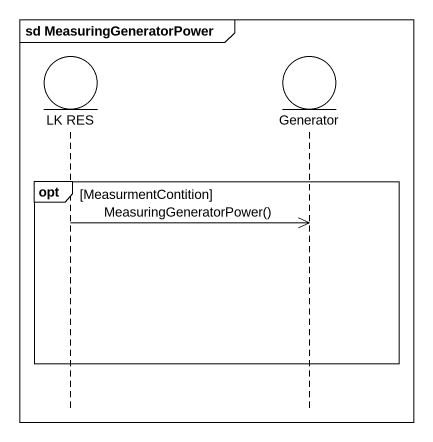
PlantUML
@startuml
mainframe sd MeasuringGeneratorPower
hide footbox
entity "LK RES" as LK_RES
entity Generator

opt MeasurmentContition
  LK_RES ->> Generator : MeasuringGeneratorPower()
end
@enduml
